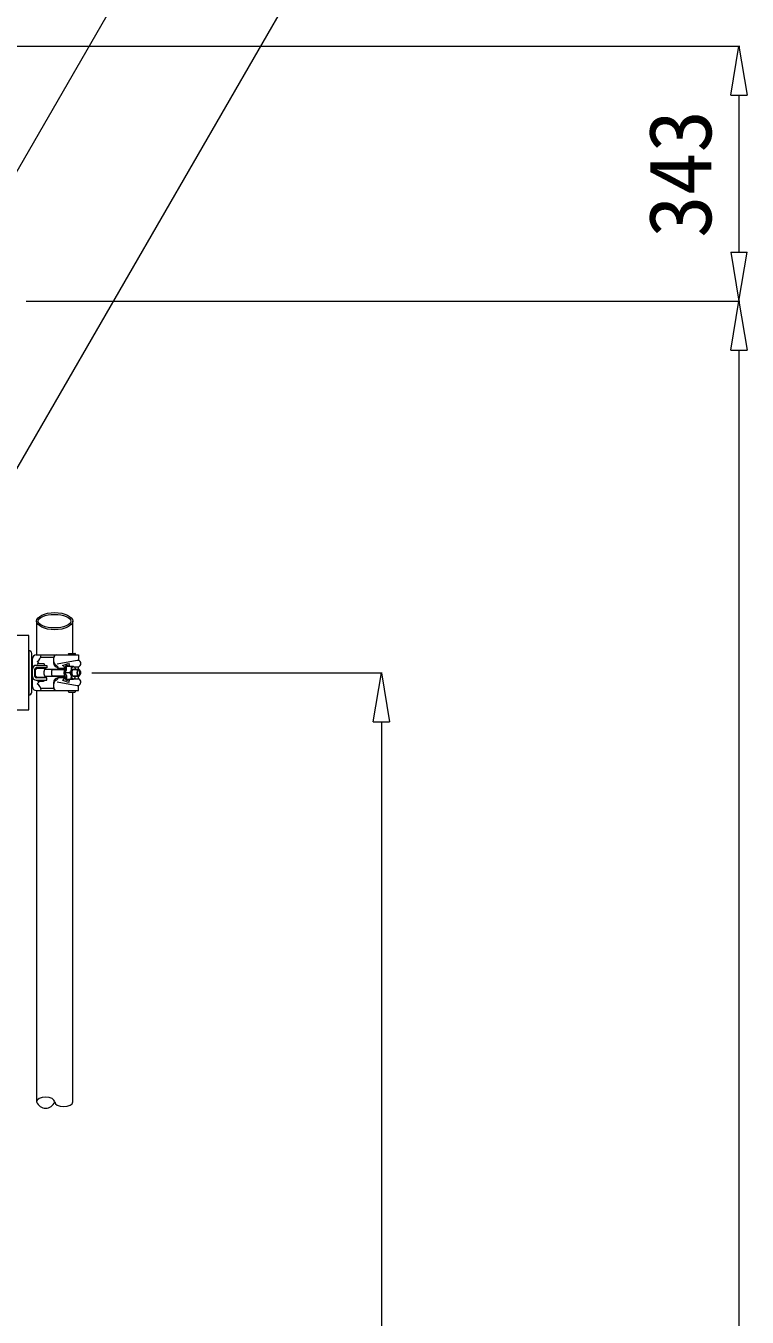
# Model space of a CAD drawing. Units: millimetres, scale not verified. Extents: x -12090 to 12090, y -18325 to 18325.
# Drawn here: x 1900 to 2871, y 8600 to 10337 of the extents above; entities that cross this region are included whole.
import ezdxf
from ezdxf.enums import TextEntityAlignment as Align

# ---------------------------------------------------------------- set-up
doc = ezdxf.new("R2010")
doc.units = ezdxf.units.MM
doc.header["$LTSCALE"] = 90
for name, color, linetype, lineweight in [('0-B_寸法', 134, 'Continuous', 18), ('0-F_単管ｸﾗﾝﾌﾟ', 134, 'Continuous', 18), ('1-B_文字', 134, 'Continuous', 18)]:
    doc.layers.add(name, color=color, linetype=linetype, lineweight=lineweight)
doc.styles.add('ＭＳ ゴシック', font='')
doc.styles.get('ＭＳ ゴシック').set_extended_font_data('MS Gothic')

msp = doc.modelspace()

# ---------------------------------------------------------------- linework, layer by layer
at = {"layer": '0-B_寸法'}
for p, q in [((206.81, 10310), (2860.8, 10310)), ((2848.81, 10244), (2859.8, 10310)), ((2859.8, 10310), (2870.81, 10244)), ((2848.81, 10244), (2870.81, 10244)), ((2859.8, 10244), (2859.8, 10033)), ((2848.81, 10033), (2859.8, 9967)), ((2848.81, 10033), (2870.81, 10033)), ((2859.8, 9967), (2870.81, 10033)), ((1900.81, 9967), (2860.8, 9967)), ((1900.81, 9967), (2860.8, 9967)), ((2848.81, 9901), (2859.8, 9967)), ((2859.8, 9967), (2870.81, 9901)), ((2848.81, 9901), (2870.81, 9901)), ((2859.8, 9901), (2859.8, 5533)), ((1989.26, 9467), (2379.81, 9467)), ((2367.81, 9401), (2378.81, 9467)), ((2378.81, 9467), (2389.81, 9401)), ((2367.81, 9401), (2389.81, 9401)), ((2378.81, 9401), (2378.81, 5533))]:
    msp.add_line(p, q, dxfattribs=at)
at = {"layer": '0-F_単管ｸﾗﾝﾌﾟ'}
for p, q in [((1914.83, 9536.45), (1914.83, 9491.01)), ((1963.43, 9493), (1963.43, 9536.45)), ((1904.31, 9497), (1904.31, 9437)), ((1908.31, 9441), (1908.31, 9493)), ((1920.33, 9487.8), (1937.79, 9487.8)), ((1937.79, 9479.54), (1937.79, 9487)), ((1958.29, 9493), (1966.3, 9493)), ((1909.31, 9448), (1909.31, 9485.99)), ((1912.52, 9462.01), (1912.52, 9472.01)), ((1913.53, 9463), (1913.53, 9471)), ((1915.42, 9482.1), (1918.01, 9479.51)), ((1917.51, 9473.01), (1917.51, 9473.8)), ((1923.52, 9473.01), (1923.52, 9473.8)), ((1935.92, 9471.31), (1952.14, 9471.31)), ((1941.08, 9477.05), (1941.16, 9477.01)), ((1949.7, 9477.01), (1957.2, 9479.68)), ((1958.4, 9478.02), (1958.4, 9480.1)), ((1963.41, 9471.31), (1970.39, 9471.31)), ((1965.33, 9475.01), (1971.48, 9475.01)), ((1971.3, 9472.01), (1971.3, 9475.01)), ((1915.42, 9451.91), (1919.02, 9455.52)), ((1915.52, 9461.01), (1925.51, 9461.01)), ((1917.02, 9455.52), (1924.01, 9455.52)), ((1917.51, 9460.21), (1917.51, 9461.01)), ((1923.52, 9460.21), (1923.52, 9461.01)), ((1935.92, 9462.71), (1952.14, 9462.71)), ((1937.79, 9447.02), (1937.79, 9454.48)), ((1941.08, 9456.98), (1941.16, 9456.99)), ((1949.7, 9456.99), (1957.31, 9454.3)), ((1958.4, 9453.93), (1958.4, 9456.01)), ((1963.41, 9462.71), (1970.39, 9462.71)), ((1965.33, 9459.01), (1971.48, 9459.01)), ((1914.83, 9443.01), (1914.83, 8889.65)), ((1920.33, 9446.21), (1937.79, 9446.21)), ((1920.85, 9443.01), (1920.85, 9443.05)), ((1958.29, 9441.01), (1966.3, 9441.01)), ((1963.43, 8889.65), (1963.43, 9441.01))]:
    msp.add_line(p, q, dxfattribs=at)
for points in [[(1904.31, 9517), (1862.31, 9517), (1862.31, 9417), (1904.31, 9417)], [(1909.31, 9478.5), (1908.31, 9478.5), (1908.31, 9455.5), (1909.31, 9455.5)], [(1909.39, 9485.99), (1909.39, 9485.98), (1909.39, 9485.97), (1909.39, 9485.96), (1909.39, 9485.97), (1909.39, 9485.98)], [(1909.39, 9472.01), (1909.39, 9472), (1909.39, 9471.99), (1909.39, 9471.98), (1909.39, 9471.99), (1909.39, 9472)], [(1937.87, 9454.48), (1937.87, 9454.47), (1937.87, 9454.46), (1937.87, 9454.45), (1937.87, 9454.46), (1937.87, 9454.47)], [(1937.87, 9452.27), (1937.87, 9452.25), (1937.87, 9452.24), (1937.87, 9452.23), (1937.87, 9452.24), (1937.87, 9452.25)], [(1958.47, 9456.01), (1958.47, 9456), (1958.47, 9455.99), (1958.47, 9456)], [(1920.85, 9443.01), (1920.85, 9442.97), (1920.85, 9442.94), (1920.85, 9442.93), (1920.85, 9442.92), (1920.85, 9442.93), (1920.85, 9442.94), (1920.85, 9442.97)]]:
    msp.add_lwpolyline(points, close=True, dxfattribs=at)
for points in [[(1914.31, 9491.01), (1971.3, 9491.01), (1971.3, 9484)], [(1937.87, 9487), (1937.87, 9487.01), (1937.87, 9487.02), (1937.87, 9487.03), (1937.87, 9487.05)], [(1937.87, 9487), (1937.87, 9486.99), (1937.87, 9487)], [(1966.3, 9493), (1966.31, 9493), (1966.32, 9493), (1966.33, 9493)], [(1966.33, 9491.09), (1966.32, 9491.09), (1966.31, 9491.09), (1966.3, 9491.09)], [(1909.39, 9485.99), (1909.39, 9486.01), (1909.39, 9486.03), (1909.39, 9486.05)], [(1909.39, 9472.01), (1909.39, 9472.03), (1909.39, 9472.05)], [(1912.6, 9472.04), (1912.6, 9472.03), (1912.6, 9472.02), (1912.6, 9472.01), (1912.6, 9472.01), (1912.6, 9472.01)], [(1913.61, 9471), (1913.61, 9471.01), (1913.61, 9471.02), (1913.61, 9471.02), (1913.61, 9471.03), (1913.61, 9471.04), (1913.61, 9471.05)], [(1914.31, 9477.01), (1928.51, 9477.01), (1928.51, 9473.8), (1914.31, 9473.8)], [(1915.52, 9473.01), (1925.51, 9473.01), (1925.52, 9473.01), (1925.53, 9473.01), (1925.54, 9473.01), (1925.55, 9473.01)], [(1916.77, 9479.51), (1924.26, 9479.51), (1925.14, 9479.14), (1925.51, 9478.26), (1925.14, 9477.38), (1924.26, 9477.01)], [(1952.14, 9462.01), (1926.67, 9462.01), (1926.52, 9462.03), (1926.38, 9462.1), (1926.23, 9462.18), (1926.09, 9462.3), (1925.95, 9462.48), (1925.82, 9462.67), (1925.7, 9462.92), (1925.59, 9463.18), (1925.47, 9463.47), (1925.37, 9463.8), (1925.29, 9464.13), (1925.21, 9464.5), (1925.14, 9464.89), (1925.08, 9465.3), (1925.05, 9465.71), (1925.02, 9466.15), (1925, 9466.58), (1924.97, 9467.01), (1925, 9467.44), (1925.02, 9467.87), (1925.05, 9468.31), (1925.08, 9468.71), (1925.14, 9469.12), (1925.21, 9469.49), (1925.29, 9469.87), (1925.37, 9470.21), (1925.47, 9470.55), (1925.59, 9470.83), (1925.7, 9471.1), (1925.82, 9471.33), (1925.95, 9471.54), (1926.09, 9471.7), (1926.23, 9471.84), (1926.38, 9471.92), (1926.52, 9471.99), (1926.67, 9472.01), (1952.14, 9472.01)], [(1936.78, 9462.01), (1936.64, 9462.03), (1936.49, 9462.1), (1936.35, 9462.18), (1936.21, 9462.3), (1936.06, 9462.48), (1935.94, 9462.67), (1935.82, 9462.92), (1935.71, 9463.18), (1935.59, 9463.47), (1935.49, 9463.8), (1935.4, 9464.13), (1935.32, 9464.5), (1935.26, 9464.89), (1935.2, 9465.3), (1935.16, 9465.71), (1935.13, 9466.15), (1935.12, 9466.58), (1935.1, 9467.01), (1935.12, 9467.44), (1935.13, 9467.87), (1935.16, 9468.31), (1935.2, 9468.71), (1935.26, 9469.12), (1935.32, 9469.49), (1935.4, 9469.87), (1935.49, 9470.21), (1935.59, 9470.55), (1935.71, 9470.83), (1935.82, 9471.1), (1935.94, 9471.33), (1936.06, 9471.54), (1936.21, 9471.7), (1936.35, 9471.84), (1936.49, 9471.92), (1936.64, 9471.99), (1936.78, 9472.01)], [(1941.08, 9474.82), (1942.15, 9474.43), (1942.52, 9474.21), (1942.81, 9473.51), (1942.81, 9473.26), (1952.33, 9473.26)], [(1942.69, 9479), (1969.44, 9484), (1971.48, 9484)], [(1943.8, 9473.29), (1943.8, 9473.27), (1943.8, 9473.26), (1943.8, 9473.25), (1943.8, 9473.24), (1943.8, 9473.23), (1943.8, 9473.24), (1943.8, 9473.25), (1943.8, 9473.26)], [(1952.64, 9467.01), (1953.17, 9467.68), (1953.69, 9468.37), (1954.16, 9469.07), (1954.55, 9469.78), (1954.86, 9470.5), (1955.07, 9471.24), (1955.12, 9471.92), (1955.09, 9472.63), (1955.01, 9473.35), (1954.86, 9474.04), (1954.67, 9474.78), (1954.47, 9475.51), (1954.76, 9475.89), (1955.04, 9476.23), (1955.33, 9476.47), (1955.65, 9476.65), (1955.97, 9476.77), (1956.28, 9476.8), (1955.28, 9476.8), (1954.96, 9476.76), (1954.63, 9476.65), (1954.32, 9476.47), (1954.04, 9476.23), (1953.73, 9475.89), (1953.46, 9475.48), (1953.2, 9475.03), (1952.95, 9474.52), (1952.7, 9473.94), (1952.5, 9473.3), (1952.31, 9472.63), (1952.13, 9471.91), (1951.98, 9471.14), (1951.86, 9470.37), (1951.78, 9469.54), (1951.7, 9468.71), (1951.65, 9467.86), (1951.65, 9467.01), (1951.65, 9466.15), (1951.7, 9465.3)], [(1952.33, 9473.29), (1952.33, 9473.27), (1952.33, 9473.26), (1952.33, 9473.25), (1952.33, 9473.24), (1952.33, 9473.23), (1952.33, 9473.24), (1952.33, 9473.25), (1952.33, 9473.26)], [(1960.97, 9475.51), (1961.17, 9474.78), (1961.34, 9474.04), (1961.5, 9473.35), (1961.59, 9472.63), (1961.63, 9471.92), (1961.54, 9471.24), (1961.36, 9470.5), (1961.06, 9469.78), (1960.66, 9469.07), (1960.19, 9468.37), (1959.68, 9467.68), (1959.14, 9467.01), (1952.64, 9467.01), (1953.17, 9466.33), (1953.69, 9465.63), (1954.16, 9464.93), (1954.55, 9464.23), (1954.86, 9463.51), (1955.07, 9462.75), (1955.12, 9462.08), (1955.09, 9461.39), (1955.01, 9460.67), (1954.86, 9459.95), (1954.67, 9459.23), (1954.47, 9458.51), (1964.26, 9458.51), (1963.99, 9458.53), (1963.73, 9458.64), (1963.46, 9458.8), (1963.19, 9459.03), (1962.95, 9459.3), (1962.69, 9459.65), (1962.48, 9460.03), (1962.24, 9460.49), (1962.04, 9461.01), (1961.86, 9461.54), (1961.69, 9462.13)], [(1961.69, 9471.89), (1961.86, 9472.45), (1962.04, 9473.01), (1962.24, 9473.51), (1962.48, 9473.96), (1962.69, 9474.37), (1962.95, 9474.7), (1963.19, 9474.98), (1963.46, 9475.22), (1963.73, 9475.38), (1963.99, 9475.46), (1964.26, 9475.51), (1954.47, 9475.51), (1954.21, 9475.06), (1953.95, 9474.53), (1953.71, 9473.96), (1953.5, 9473.32), (1953.3, 9472.64), (1953.13, 9471.92), (1952.99, 9471.16), (1952.87, 9470.39), (1952.77, 9469.56), (1952.7, 9468.74), (1952.66, 9467.89), (1952.64, 9467.03), (1952.66, 9466.19), (1952.7, 9465.33), (1952.77, 9464.5), (1952.87, 9463.67), (1952.99, 9462.9), (1953.13, 9462.13), (1953.3, 9461.42), (1953.49, 9460.74), (1953.71, 9460.1), (1953.94, 9459.52), (1954.18, 9458.99), (1954.45, 9458.53), (1954.74, 9458.15), (1955.03, 9457.81), (1955.31, 9457.55)], [(1956.28, 9476.8), (1956.59, 9476.76), (1956.92, 9476.65), (1957.23, 9476.47), (1957.52, 9476.2), (1957.81, 9475.88), (1958.07, 9475.51)], [(1961.63, 9462.08), (1961.54, 9462.75), (1961.42, 9463.41), (1961.32, 9464.11), (1961.23, 9464.81), (1961.17, 9465.53), (1961.14, 9466.27), (1961.14, 9467.01), (1961.14, 9467.75), (1961.17, 9468.5), (1961.23, 9469.21), (1961.32, 9469.91), (1961.42, 9470.58)], [(1961.36, 9470.5), (1961.54, 9471.24), (1961.63, 9471.92)], [(1971.23, 9459.01), (1971.23, 9462.01), (1964.26, 9462.01), (1964.12, 9462.03), (1963.97, 9462.1), (1963.83, 9462.18), (1963.7, 9462.3), (1963.56, 9462.48), (1963.44, 9462.67), (1963.31, 9462.92), (1963.19, 9463.18), (1963.09, 9463.47), (1962.98, 9463.8), (1962.9, 9464.13), (1962.82, 9464.5), (1962.76, 9464.89), (1962.69, 9465.3), (1962.66, 9465.71), (1962.61, 9466.15), (1962.59, 9466.58), (1962.59, 9467.01), (1962.59, 9467.44), (1962.61, 9467.87), (1962.66, 9468.31), (1962.69, 9468.71), (1962.76, 9469.12), (1962.82, 9469.49), (1962.9, 9469.87), (1962.98, 9470.21), (1963.09, 9470.55), (1963.19, 9470.83), (1963.31, 9471.1), (1963.44, 9471.33), (1963.56, 9471.54), (1963.7, 9471.7), (1963.83, 9471.84), (1963.97, 9471.92), (1964.12, 9471.99), (1964.26, 9472.01), (1964.28, 9472.01)], [(1964.26, 9475.51), (1964.55, 9475.46), (1964.82, 9475.38), (1965.09, 9475.22), (1965.35, 9474.98), (1965.6, 9474.7), (1965.84, 9474.37), (1966.07, 9473.96), (1966.3, 9473.51), (1966.5, 9473.01), (1966.68, 9472.45), (1966.81, 9472.01)], [(1964.26, 9472.01), (1971.23, 9472.01), (1971.4, 9471.99), (1971.54, 9471.92), (1971.68, 9471.84), (1971.81, 9471.7), (1971.95, 9471.54), (1972.08, 9471.33), (1972.2, 9471.1), (1972.32, 9470.83), (1972.42, 9470.55), (1972.53, 9470.21), (1972.61, 9469.87), (1972.69, 9469.49), (1972.75, 9469.12), (1972.82, 9468.71), (1972.85, 9468.31), (1972.9, 9467.87), (1972.92, 9467.44), (1972.92, 9467.01), (1972.92, 9466.58), (1972.9, 9466.15), (1972.85, 9465.71), (1972.82, 9465.3), (1972.75, 9464.89), (1972.69, 9464.5), (1972.61, 9464.13), (1972.53, 9463.8), (1972.42, 9463.47), (1972.32, 9463.18), (1972.2, 9462.92), (1972.08, 9462.67), (1971.95, 9462.48), (1971.81, 9462.3), (1971.68, 9462.18), (1971.54, 9462.1), (1971.4, 9462.03), (1971.23, 9462.01), (1971.09, 9462.03), (1970.95, 9462.1)], [(1970.95, 9462.1), (1970.8, 9462.18), (1970.68, 9462.3), (1970.53, 9462.48), (1970.41, 9462.67), (1970.29, 9462.92), (1970.16, 9463.18), (1970.06, 9463.47), (1969.96, 9463.8), (1969.88, 9464.13), (1969.79, 9464.5), (1969.73, 9464.89), (1969.67, 9465.3), (1969.63, 9465.71), (1969.59, 9466.15), (1969.57, 9466.58), (1969.57, 9467.01), (1969.57, 9467.44), (1969.59, 9467.87), (1969.63, 9468.31), (1969.67, 9468.71), (1969.73, 9469.12), (1969.79, 9469.49), (1969.88, 9469.87), (1969.96, 9470.21), (1970.06, 9470.55), (1970.16, 9470.83), (1970.29, 9471.1), (1970.41, 9471.33), (1970.53, 9471.54), (1970.68, 9471.7), (1970.8, 9471.84), (1970.95, 9471.92), (1971.09, 9471.99), (1971.23, 9472.01)], [(1971.23, 9463), (1971.13, 9463.01), (1971.03, 9463.06), (1970.92, 9463.14), (1970.82, 9463.25), (1970.71, 9463.38), (1970.61, 9463.54), (1970.53, 9463.74), (1970.42, 9463.95), (1970.37, 9464.17), (1970.29, 9464.44), (1970.22, 9464.71), (1970.16, 9465.01), (1970.1, 9465.33), (1970.06, 9465.63), (1970.04, 9465.98), (1970.02, 9466.31), (1970, 9466.66), (1970, 9467.01), (1970, 9467.36), (1970.02, 9467.7), (1970.04, 9468.04), (1970.06, 9468.37), (1970.1, 9468.7), (1970.16, 9469), (1970.22, 9469.29), (1970.29, 9469.58), (1970.37, 9469.83), (1970.42, 9470.07), (1970.53, 9470.28), (1970.61, 9470.47), (1970.71, 9470.63), (1970.82, 9470.77), (1970.92, 9470.87), (1971.03, 9470.94), (1971.13, 9471), (1971.23, 9471), (1971.35, 9471), (1971.46, 9470.94), (1971.56, 9470.87)], [(1971.56, 9470.87), (1971.67, 9470.77), (1971.77, 9470.63), (1971.87, 9470.47), (1971.95, 9470.28), (1972.05, 9470.07), (1972.12, 9469.83), (1972.2, 9469.58), (1972.26, 9469.29), (1972.32, 9469), (1972.38, 9468.7), (1972.42, 9468.37), (1972.45, 9468.04), (1972.47, 9467.7), (1972.48, 9467.36), (1972.48, 9467.01), (1972.48, 9466.66), (1972.47, 9466.31), (1972.45, 9465.98), (1972.42, 9465.63), (1972.38, 9465.33), (1972.32, 9465.01), (1972.26, 9464.71), (1972.2, 9464.44), (1972.12, 9464.17), (1972.05, 9463.95), (1971.95, 9463.74), (1971.87, 9463.54), (1971.77, 9463.38), (1971.67, 9463.25), (1971.56, 9463.14), (1971.46, 9463.06), (1971.35, 9463.01), (1971.23, 9463)], [(1974.29, 9479.54), (1974.29, 9479.52), (1974.29, 9479.5), (1974.29, 9479.49), (1974.29, 9479.48), (1974.29, 9479.48), (1974.29, 9479.48), (1974.29, 9479.49), (1974.29, 9479.51)], [(1914.31, 9457.01), (1928.51, 9457.01), (1928.51, 9460.21), (1914.31, 9460.21)], [(1924.06, 9455.6), (1924.05, 9455.6), (1924.04, 9455.6), (1924.03, 9455.6), (1924.02, 9455.6), (1924.01, 9455.6)], [(1925.55, 9461.09), (1925.54, 9461.09), (1925.53, 9461.09), (1925.52, 9461.09), (1925.51, 9461.09)], [(1937.87, 9454.48), (1937.87, 9454.5), (1937.87, 9454.53)], [(1937.87, 9452.27), (1937.87, 9452.29), (1937.87, 9452.3)], [(1941.08, 9459.18), (1942.15, 9459.56), (1942.52, 9459.81), (1942.81, 9460.51), (1942.81, 9460.76), (1952.33, 9460.76)], [(1942.69, 9455.02), (1969.44, 9450), (1971.48, 9450)], [(1951.7, 9465.3), (1951.78, 9464.48), (1951.86, 9463.66), (1951.98, 9462.88), (1952.13, 9462.11), (1952.31, 9461.39), (1952.5, 9460.72), (1952.7, 9460.08), (1952.95, 9459.5), (1953.2, 9458.99), (1953.46, 9458.51), (1953.73, 9458.13), (1954.04, 9457.79), (1954.32, 9457.55), (1954.63, 9457.36), (1954.96, 9457.24), (1955.28, 9457.2), (1956.28, 9457.2)], [(1955.31, 9457.55), (1955.62, 9457.36), (1955.95, 9457.24), (1956.26, 9457.2), (1956.57, 9457.24), (1956.9, 9457.34), (1957.2, 9457.52), (1957.49, 9457.79), (1957.81, 9458.13), (1958.07, 9458.51)], [(1958.47, 9456.01), (1958.47, 9456.02), (1958.47, 9456.03), (1958.47, 9456.05)], [(1960.97, 9458.51), (1961.17, 9459.23), (1961.34, 9459.95), (1961.5, 9460.67), (1961.59, 9461.39), (1961.63, 9462.08), (1961.54, 9462.75), (1961.36, 9463.51), (1961.06, 9464.23), (1960.66, 9464.93), (1960.19, 9465.63), (1959.68, 9466.33), (1959.14, 9467.01)], [(1966.81, 9462.01), (1966.64, 9461.43), (1966.46, 9460.9), (1966.26, 9460.4), (1966.02, 9459.95), (1965.78, 9459.56), (1965.56, 9459.23), (1965.29, 9458.97), (1965.02, 9458.77), (1964.75, 9458.62), (1964.48, 9458.53), (1964.26, 9458.51)], [(1974.29, 9467.05), (1974.29, 9467.03), (1974.29, 9467.02), (1974.29, 9467), (1974.29, 9466.99), (1974.29, 9466.98), (1974.29, 9466.99), (1974.29, 9467)], [(1974.29, 9454.55), (1974.29, 9454.53), (1974.29, 9454.51), (1974.29, 9454.49), (1974.29, 9454.48), (1974.29, 9454.47), (1974.29, 9454.48), (1974.29, 9454.49), (1974.29, 9454.5)], [(1914.31, 9443.01), (1971.3, 9443.01), (1971.3, 9450)], [(1966.3, 9443.01), (1966.31, 9443.01), (1966.32, 9443.01), (1966.33, 9443.01)], [(1966.33, 9441.09), (1966.32, 9441.09), (1966.31, 9441.09), (1966.3, 9441.09)]]:
    msp.add_lwpolyline(points, dxfattribs=at)
for centre, radius, start, end in [((1904.31, 9493), 4, 0, 90), ((1914.35, 9486.05), 4.97, 90.52478, 180.04289), ((1910.89, 9491.04), 9.96, 296.87989, 359.81463), ((1941.82, 9487.05), 3.96, 90.65204, 179.98194), ((1958.35, 9492.05), 0.954, 92.95572, 267.10428), ((1966.33, 9492.04), 0.954, 269.87574, 90.12426), ((1914.34, 9472.05), 4.96, 90.45764, 179.98446), ((1914.35, 9472.04), 1.75, 91.59511, 180.02347), ((1915.57, 9471.05), 1.96, 91.36966, 180.0774), ((1916.81, 9478.31), 1.22, 91.89979, 268.35583), ((1925.55, 9471.06), 1.95, 29.10685, 89.99425), ((1942.82, 9481.78), 4.95, 180.29683, 249.75076), ((1942.83, 9479.57), 4.96, 180.44756, 249.84429), ((1939.85, 9473.28), 3.94, 0.06386, 70.58179), ((1948.36, 9473.26), 3.98, 359.97406, 70.27774), ((1961.42, 9478.04), 2.95, 180.65489, 236.22279), ((1969.33, 9479.54), 4.97, 295.34006, 359.63611), ((1969.33, 9479.52), 4.97, 0.23078, 64.39409), ((1969.83, 9467.05), 4.47, 0.00987, 55.14215), ((1914.34, 9462.05), 4.96, 180.42779, 269.57202), ((1914.35, 9462.04), 1.75, 180.92583, 268.34932), ((1915.57, 9463.05), 1.96, 181.34025, 268.65924), ((1917.06, 9457.06), 1.46, 181.45368, 268.54566), ((1924.06, 9457.06), 1.46, 269.91434, 358.34855), ((1925.56, 9463.03), 1.94, 269.96524, 328.71476), ((1942.83, 9454.54), 4.96, 110.63397, 180.15011), ((1942.83, 9452.3), 4.96, 110.47998, 179.99695), ((1939.85, 9460.8), 3.95, 289.02678, 359.37181), ((1948.37, 9460.8), 3.96, 289.12131, 359.35749), ((1961.44, 9456.05), 2.97, 124.67825, 179.96351), ((1969.34, 9454.55), 4.95, 295.15733, 359.52842), ((1969.35, 9454.55), 4.94, 0.03317, 64.52849), ((1969.84, 9467.05), 4.46, 304.31848, 359.50968), ((1904.31, 9441), 4, 270, 360), ((1914.34, 9448.05), 4.96, 180.42778, 269.57203), ((1910.9, 9443.05), 9.95, 359.99831, 62.98896), ((1941.82, 9447.05), 3.96, 180.49669, 269.34425), ((1958.35, 9442.05), 0.963, 92.88533, 266.89283), ((1966.33, 9442.05), 0.954, 269.87574, 90.12426), ((1926.98, 8894.09), 12.93, 200.078, 339.922)]:
    msp.add_arc(centre, radius, start, end, dxfattribs=at)
msp.add_ellipse((1939.13, 9536.45), major_axis=(-24.3, 0), ratio=0.472425, dxfattribs=at)
for centre, major_axis, ratio, start_param, end_param in [((1938.84, 9536.45), (22, 0), 0.417269, 6.2831853, 12.5663706), ((1926.98, 8889.65), (-12.15, 0), 0.525605, 3.1415927, 6.2831853), ((1951.28, 8889.65), (12.15, 0), 0.525605, 3.1415927, 6.2831853), ((1951.28, 8889.65), (12.15, 0), 0.525605, 5.4904345, 6.2831853)]:
    msp.add_ellipse(centre, major_axis=major_axis, ratio=ratio, start_param=start_param, end_param=end_param, dxfattribs=at)
at = {"layer": '1-B_文字'}
for points in [[(1705.59, 9825.79), (2418.65, 11060.84), (2419.08, 11060.84)], [(1864.62, 9701.23), (2386.84, 10605.75), (2387.28, 10605.75)]]:
    msp.add_lwpolyline(points, dxfattribs=at)

# ---------------------------------------------------------------- texts
at = {"layer": '0-B_寸法', "style": 'ＭＳ ゴシック'}
msp.add_text('343', height=84.46, rotation=90, dxfattribs=at).set_placement((2847.92, 10052.1), align=Align.BOTTOM_LEFT)

doc.saveas('drawing.dxf')
